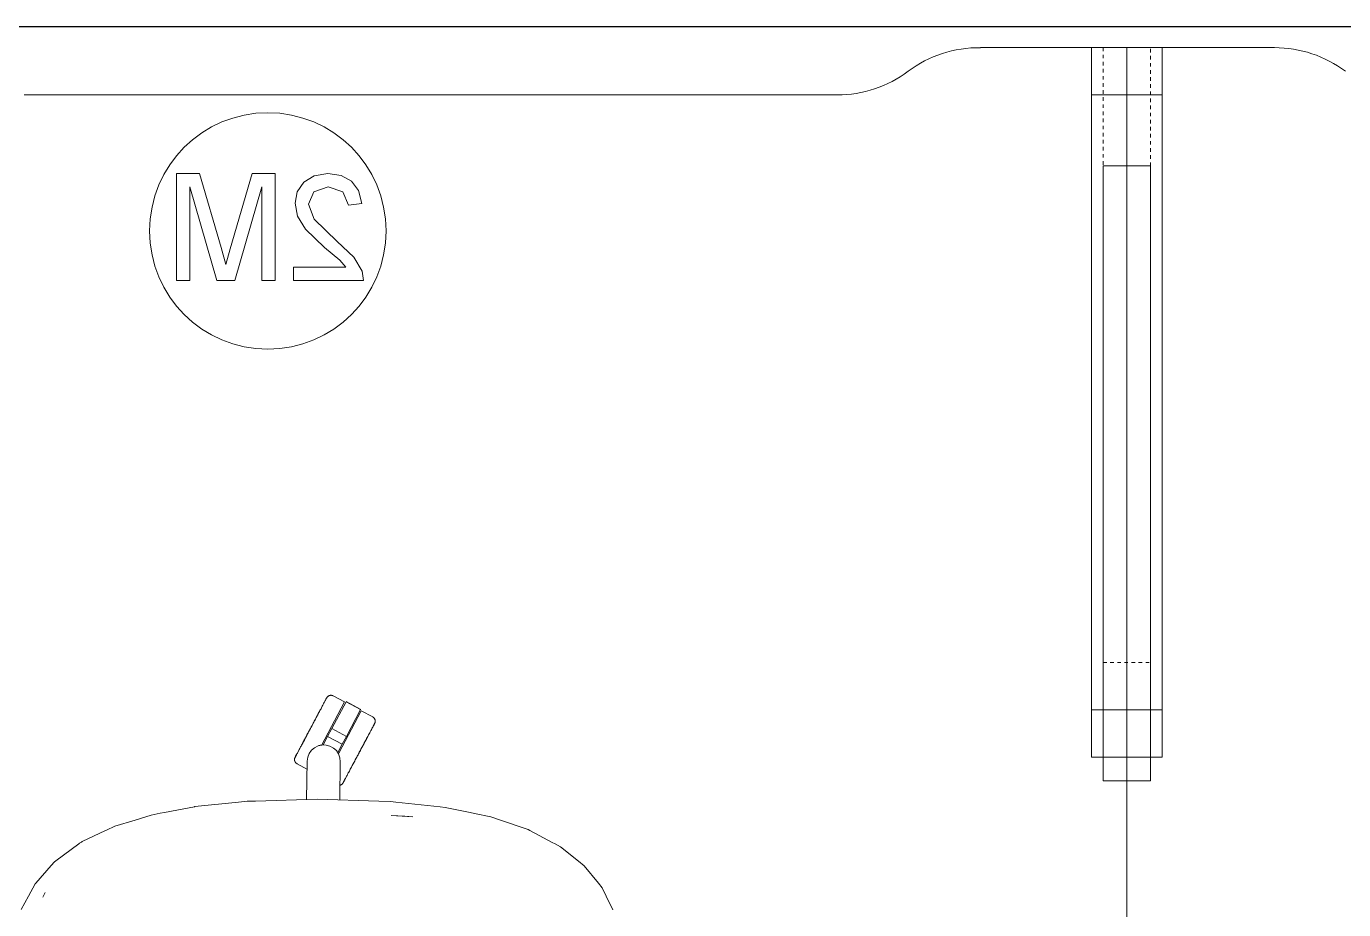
# Model space of a CAD drawing. Header units: millimetres. Extents: x 155927 to 317870, y -36033 to 97293.
# Drawn here: x 175231 to 176345, y 20259 to 21006 of the extents above; entities that cross this region are included whole.
import ezdxf

# ---------------------------------------------------------------- set-up
doc = ezdxf.new("R2010")
doc.units = ezdxf.units.MM
doc.header["$MEASUREMENT"] = 0
doc.linetypes.add('Dash', pattern=[6, 3, -3])
for name, color, linetype, lineweight in [('G-IMPT', 8, 'CONTINUOUS', 9), ('I-FURN', 8, 'CONTINUOUS', 9), ('I-FURN-HDLN', 8, 'Dash', 9), ('I-WALL', 7, 'CONTINUOUS', 9)]:
    doc.layers.add(name, color=color, linetype=linetype, lineweight=lineweight)

msp = doc.modelspace()

# ---------------------------------------------------------------- linework, layer by layer
at = {"layer": 'G-IMPT'}
for p, q in [((175347.6, 20340.8), (175373, 20345.7)), ((175373.4, 20345.8), (175373, 20345.7)), ((175373.4, 20345.8), (175410.4, 20349.6)), ((175410.4, 20349.6), (175417.5, 20350.3)), ((175424.8, 20350.5), (175417.5, 20350.3)), ((175476.9, 20352.1), (175424.8, 20350.5)), ((175529.1, 20350.4), (175476.9, 20352.1)), ((175529.1, 20350.4), (175539, 20350.1)), ((175543.4, 20349.6), (175539, 20350.1)), ((175543.4, 20349.6), (175580.9, 20345.5)), ((175585.3, 20345), (175580.9, 20345.5)), ((175606.2, 20340.7), (175585.3, 20345)), ((175305.5, 20329.1), (175322.7, 20334.4)), ((175322.7, 20334.4), (175336.3, 20338.6)), ((175336.3, 20338.6), (175343.9, 20340.1)), ((175347.6, 20340.8), (175343.9, 20340.1)), ((175539.6, 20338.2), (175550.9, 20337.6)), ((175539.6, 20338.2), (175557.9, 20337)), ((175557.9, 20337), (175550.9, 20337.6)), ((175606.2, 20340.7), (175609.9, 20339.9)), ((175609.9, 20339.9), (175623.7, 20337)), ((175631.2, 20334.5), (175623.7, 20337)), ((175631.2, 20334.5), (175655.3, 20326.4)), ((175278.1, 20316.2), (175297.8, 20325.5)), ((175297.8, 20325.5), (175298.7, 20325.9)), ((175305.5, 20329.1), (175298.7, 20325.9)), ((175656.9, 20325.5), (175655.3, 20326.4)), ((175676.4, 20315.2), (175656.9, 20325.5)), ((175275.1, 20314.4), (175255.6, 20299.8)), ((175275.1, 20314.4), (175275.8, 20314.9)), ((175275.8, 20314.9), (175277.4, 20315.8)), ((175278.1, 20316.2), (175277.4, 20315.8)), ((175676.4, 20315.2), (175677.8, 20314.5)), ((175682.9, 20311.8), (175677.8, 20314.5)), ((175682.9, 20311.8), (175698.1, 20299.6)), ((175255.6, 20299.8), (175254.6, 20299.1)), ((175251.7, 20295.9), (175238.7, 20281.1)), ((175251.7, 20295.9), (175254.6, 20299.1)), ((175702.7, 20295.8), (175698.1, 20299.6)), ((175714.9, 20280.9), (175702.7, 20295.8)), ((175232.6, 20270), (175238.1, 20280.4)), ((175238.7, 20281.1), (175238.1, 20280.4)), ((175714.9, 20280.9), (175717.9, 20277.2)), ((175226.5, 20258.7), (175232.6, 20270)), ((175246.7, 20273.1), (175244.8, 20269.2)), ((175245.6, 20270.8), (175244.8, 20269.2)), ((175246.7, 20273.1), (175245.6, 20270.8)), ((175717.9, 20277.2), (175721.4, 20270)), ((175727, 20258.6), (175721.4, 20270))]:
    msp.add_line(p, q, dxfattribs=at)
at = {"layer": 'I-FURN'}
for p, q in [((176162, 20987.6), (176038.1, 20987.6)), ((176038.1, 20987.6), (176162, 20987.6)), ((176132, 20387.6), (176132, 20987.6)), ((176132, 20987.6), (176132, 20947.6)), ((176132, 20987.6), (176192, 20987.6)), ((176132, 20987.6), (176192, 20987.6)), ((176287, 20987.6), (176162, 20987.6)), ((176162, 20987.6), (176162, 20187.6)), ((176162, 20187.6), (176162, 20987.6)), ((176162, 20987.6), (176287, 20987.6)), ((176162, 20187.6), (176162, 20987.6)), ((176162, 20987.6), (176162, 20187.6)), ((176192, 20947.6), (176192, 20987.6)), ((176192, 20987.6), (176192, 20387.6)), ((175917, 20947.6), (175228.8, 20947.6)), ((175228.8, 20947.6), (175917, 20947.6)), ((176132, 20947.6), (176132, 20427.6)), ((176132, 20947.6), (176192, 20947.6)), ((176132, 20947.6), (176192, 20947.6)), ((176192, 20427.6), (176192, 20947.6)), ((175377.3, 20881.2), (175357.9, 20881.2)), ((175357.9, 20881.2), (175357.9, 20790.7)), ((175395.5, 20818.5), (175377.3, 20881.2)), ((175421.8, 20881.2), (175403.3, 20817.4)), ((175441.2, 20881.2), (175421.8, 20881.2)), ((175441.2, 20790.7), (175441.2, 20881.2)), ((175474.4, 20879.3), (175465.6, 20873.9)), ((175485.8, 20881.2), (175474.4, 20879.3)), ((175497.2, 20879.5), (175485.8, 20881.2)), ((175506, 20874.6), (175497.2, 20879.5)), ((176142, 20887.6), (176142, 20387.6)), ((176182, 20887.6), (176142, 20887.6)), ((176182, 20387.6), (176182, 20887.6)), ((175369.2, 20790.7), (175369.2, 20869.9)), ((175369.2, 20869.9), (175391.9, 20790.7)), ((175407.2, 20790.7), (175429.9, 20869.9)), ((175429.9, 20869.9), (175429.9, 20790.7)), ((175465.6, 20873.9), (175460, 20865.8)), ((175474.1, 20865.6), (175486.1, 20869.9)), ((175486.1, 20869.9), (175498.6, 20865.7)), ((175511.9, 20866.7), (175506, 20874.6)), ((175460, 20865.8), (175458.2, 20856)), ((175469.5, 20855.3), (175474.1, 20865.6)), ((175498.6, 20865.7), (175503.4, 20854.3)), ((175514.7, 20855.7), (175511.9, 20866.7)), ((175458.2, 20856), (175460.2, 20845.2)), ((175474.3, 20842.5), (175469.5, 20855.3)), ((175503.4, 20854.3), (175514.7, 20855.7)), ((175460.2, 20845.2), (175466.9, 20834.2)), ((175493.9, 20823.6), (175474.3, 20842.5)), ((175466.9, 20834.2), (175483, 20818.7)), ((175508, 20810.5), (175493.9, 20823.6)), ((175399.5, 20804.1), (175395.5, 20818.5)), ((175403.3, 20817.4), (175399.5, 20804.1)), ((175483, 20818.7), (175496, 20807.8)), ((175456.8, 20802), (175456.8, 20790.7)), ((175501.1, 20802), (175456.8, 20802)), ((175496, 20807.8), (175501.1, 20802)), ((175514.9, 20798.5), (175508, 20810.5)), ((175357.9, 20790.7), (175369.2, 20790.7)), ((175391.9, 20790.7), (175407.2, 20790.7)), ((175429.9, 20790.7), (175441.2, 20790.7)), ((175456.8, 20790.7), (175516.1, 20790.7)), ((175516.1, 20790.7), (175514.9, 20798.5)), ((175480.5, 20397.5), (175500, 20434.3)), ((175482.4, 20433), (175482.7, 20433.6)), ((175482.9, 20433.9), (175482.6, 20433.4)), ((175482.7, 20433.6), (175483, 20434.1)), ((175483.1, 20434.4), (175482.9, 20433.9)), ((175483, 20434.1), (175483.3, 20434.7)), ((175483.4, 20434.9), (175483.1, 20434.4)), ((175483.3, 20434.7), (175483.5, 20435.1)), ((175483.6, 20435.4), (175483.4, 20434.9)), ((175483.5, 20435.1), (175483.7, 20435.5)), ((175483.9, 20435.8), (175483.6, 20435.4)), ((175483.7, 20435.5), (175483.9, 20435.9)), ((175483.9, 20435.9), (175484.1, 20436.3)), ((175484, 20436.1), (175483.9, 20435.8)), ((175484.2, 20436.5), (175484, 20436.1)), ((175484.1, 20436.3), (175484.3, 20436.6)), ((175484.4, 20436.8), (175484.2, 20436.5)), ((175484.3, 20436.6), (175484.5, 20436.9)), ((175484.5, 20437), (175484.4, 20436.8)), ((175484.6, 20437.2), (175484.5, 20437)), ((175484.5, 20436.9), (175484.6, 20437.1)), ((175484.7, 20437.4), (175484.6, 20437.2)), ((175484.6, 20437.1), (175484.7, 20437.3)), ((175484.8, 20437.6), (175484.7, 20437.4)), ((175484.7, 20437.3), (175484.8, 20437.5)), ((175484.8, 20437.6), (175484.9, 20437.7)), ((175484.9, 20437.7), (175484.8, 20437.6)), ((175484.8, 20437.5), (175484.8, 20437.6)), ((175484.9, 20437.7), (175485, 20437.9)), ((175484.9, 20437.7), (175484.9, 20437.7)), ((175484.9, 20437.7), (175484.9, 20437.7)), ((175484.9, 20437.7), (175484.9, 20437.7)), ((175484.9, 20437.7), (175484.9, 20437.7)), ((175485, 20437.9), (175485.1, 20438)), ((175485.1, 20438), (175485.2, 20438.2)), ((175485.2, 20438.2), (175485.3, 20438.3)), ((175485.3, 20438.3), (175485.4, 20438.4)), ((175485.4, 20438.4), (175485.5, 20438.5)), ((175485.5, 20438.5), (175485.6, 20438.7)), ((175485.6, 20438.7), (175485.7, 20438.8)), ((175485.7, 20438.8), (175485.8, 20438.9)), ((175485.8, 20438.9), (175485.9, 20439)), ((175485.9, 20439), (175486.1, 20439.1)), ((175486.1, 20439.1), (175486.2, 20439.2)), ((175486.2, 20439.2), (175486.3, 20439.3)), ((175486.3, 20439.3), (175486.5, 20439.3)), ((175486.5, 20439.3), (175486.6, 20439.4)), ((175486.6, 20439.4), (175486.7, 20439.5)), ((175486.7, 20439.5), (175486.9, 20439.6)), ((175486.9, 20439.6), (175487, 20439.6)), ((175487, 20439.6), (175487.2, 20439.7)), ((175487.2, 20439.7), (175487.3, 20439.7)), ((175487.3, 20439.7), (175487.5, 20439.8)), ((175487.5, 20439.8), (175487.7, 20439.8)), ((175487.7, 20439.8), (175487.8, 20439.8)), ((175487.8, 20439.8), (175488, 20439.9)), ((175488, 20439.9), (175488.1, 20439.9)), ((175488.1, 20439.9), (175488.3, 20439.9)), ((175488.3, 20439.9), (175488.5, 20439.9)), ((175488.5, 20439.9), (175488.6, 20439.9)), ((175488.6, 20439.9), (175488.8, 20439.9)), ((175488.8, 20439.9), (175488.9, 20439.9)), ((175488.9, 20439.9), (175489.1, 20439.8)), ((175489.1, 20439.8), (175489.3, 20439.8)), ((175489.2, 20411.7), (175501.3, 20434.4)), ((175489.3, 20439.8), (175489.4, 20439.8)), ((175489.4, 20439.8), (175489.6, 20439.7)), ((175489.6, 20439.7), (175489.7, 20439.7)), ((175489.7, 20439.7), (175489.9, 20439.6)), ((175489.9, 20439.6), (175490, 20439.6)), ((175490, 20439.6), (175490.2, 20439.5)), ((175490.2, 20439.5), (175490.3, 20439.4)), ((175490.3, 20439.4), (175490.4, 20439.4)), ((175500, 20434.3), (175490.4, 20439.4)), ((175501.3, 20434.4), (175513.6, 20427.9)), ((175513.7, 20428), (175501.4, 20434.6)), ((175476.9, 20422.6), (175476.4, 20421.7)), ((175476.6, 20422.1), (175477.1, 20423.1)), ((175477.4, 20423.6), (175476.9, 20422.6)), ((175477.1, 20423.1), (175477.6, 20424)), ((175477.8, 20424.5), (175477.4, 20423.6)), ((175478.3, 20425.3), (175477.8, 20424.5)), ((175478.8, 20426.2), (175478.3, 20425.3)), ((175479.2, 20427), (175478.8, 20426.2)), ((175479.6, 20427.8), (175479.2, 20427)), ((175480.1, 20428.6), (175479.6, 20427.8)), ((175480.5, 20429.4), (175480.1, 20428.6)), ((175480.9, 20430.1), (175480.5, 20429.4)), ((175481.2, 20430.8), (175480.9, 20430.1)), ((175481.6, 20431.5), (175481.2, 20430.8)), ((175481.9, 20432.2), (175481.6, 20431.5)), ((175482.3, 20432.8), (175481.9, 20432.2)), ((175482.6, 20433.4), (175482.3, 20432.8)), ((175495.1, 20390.9), (175514.2, 20426.8)), ((175513.6, 20427.9), (175501.6, 20405.2)), ((175523.9, 20421.6), (175514.2, 20426.8)), ((176132, 20427.6), (176132, 20387.6)), ((176132, 20427.6), (176142, 20427.6)), ((176132, 20427.6), (176192, 20427.6)), ((176182, 20427.6), (176192, 20427.6)), ((176192, 20387.6), (176192, 20427.6)), ((175470.3, 20410.3), (175470.9, 20411.3)), ((175471.1, 20411.9), (175470.6, 20410.9)), ((175470.9, 20411.3), (175471.4, 20412.3)), ((175471.7, 20412.9), (175471.1, 20411.9)), ((175471.4, 20412.3), (175471.9, 20413.3)), ((175472.2, 20413.9), (175471.7, 20412.9)), ((175471.9, 20413.3), (175472.5, 20414.3)), ((175472.8, 20414.9), (175472.2, 20413.9)), ((175472.5, 20414.3), (175473, 20415.3)), ((175473.3, 20415.9), (175472.8, 20414.9)), ((175473, 20415.3), (175473.5, 20416.3)), ((175473.8, 20416.9), (175473.3, 20415.9)), ((175473.5, 20416.3), (175474.1, 20417.3)), ((175474.3, 20417.9), (175473.8, 20416.9)), ((175474.1, 20417.3), (175474.6, 20418.3)), ((175474.9, 20418.8), (175474.3, 20417.9)), ((175474.6, 20418.3), (175475.1, 20419.3)), ((175475.4, 20419.8), (175474.9, 20418.8)), ((175475.1, 20419.3), (175475.6, 20420.3)), ((175475.9, 20420.8), (175475.4, 20419.8)), ((175475.6, 20420.3), (175476.1, 20421.2)), ((175476.4, 20421.7), (175475.9, 20420.8)), ((175476.1, 20421.2), (175476.6, 20422.1)), ((175485.7, 20405.1), (175489.2, 20411.7)), ((175489.2, 20411.7), (175501.6, 20405.2)), ((175522.7, 20410.8), (175523, 20411.4)), ((175523.2, 20411.8), (175522.9, 20411.2)), ((175523, 20411.4), (175523.3, 20412)), ((175523.5, 20412.3), (175523.2, 20411.8)), ((175523.3, 20412), (175523.6, 20412.6)), ((175523.8, 20412.8), (175523.5, 20412.3)), ((175523.6, 20412.6), (175523.9, 20413.1)), ((175524, 20413.3), (175523.8, 20412.8)), ((175523.9, 20421.6), (175524, 20421.5)), ((175523.9, 20413.1), (175524.1, 20413.5)), ((175524, 20421.5), (175524.1, 20421.4)), ((175524.2, 20413.8), (175524, 20413.3)), ((175524.1, 20421.4), (175524.3, 20421.3)), ((175524.1, 20413.5), (175524.4, 20414)), ((175524.5, 20414.2), (175524.2, 20413.8)), ((175524.3, 20421.3), (175524.4, 20421.3)), ((175524.4, 20421.3), (175524.5, 20421.2)), ((175524.4, 20414), (175524.6, 20414.3)), ((175524.5, 20421.2), (175524.6, 20421.1)), ((175524.7, 20414.5), (175524.5, 20414.2)), ((175524.6, 20421.1), (175524.8, 20420.9)), ((175524.6, 20414.3), (175524.7, 20414.7)), ((175524.7, 20414.7), (175524.9, 20415)), ((175524.8, 20414.9), (175524.7, 20414.5)), ((175524.8, 20420.9), (175524.9, 20420.8)), ((175525, 20415.2), (175524.8, 20414.9)), ((175524.9, 20420.8), (175525, 20420.7)), ((175524.9, 20415), (175525.1, 20415.3)), ((175525, 20420.7), (175525.1, 20420.6)), ((175525.1, 20415.4), (175525, 20415.2)), ((175525.1, 20420.6), (175525.2, 20420.5)), ((175525.3, 20415.7), (175525.1, 20415.4)), ((175525.1, 20415.3), (175525.2, 20415.5)), ((175525.2, 20420.5), (175525.3, 20420.3)), ((175525.2, 20415.5), (175525.3, 20415.7)), ((175525.3, 20420.3), (175525.4, 20420.2)), ((175525.3, 20415.7), (175525.4, 20415.9)), ((175525.4, 20415.8), (175525.3, 20415.7)), ((175525.4, 20420.2), (175525.5, 20420.1)), ((175525.5, 20416.1), (175525.4, 20416)), ((175525.4, 20416), (175525.4, 20415.8)), ((175525.4, 20415.9), (175525.5, 20416)), ((175525.5, 20420.1), (175525.5, 20419.9)), ((175525.5, 20419.9), (175525.6, 20419.8)), ((175525.6, 20416.3), (175525.5, 20416.2)), ((175525.5, 20416.2), (175525.5, 20416.2)), ((175525.5, 20416.2), (175525.5, 20416.1)), ((175525.5, 20416.1), (175525.5, 20416.2)), ((175525.5, 20416.1), (175525.5, 20416.1)), ((175525.5, 20416), (175525.5, 20416.1)), ((175525.5, 20416.1), (175525.5, 20416.1)), ((175525.6, 20419.8), (175525.7, 20419.6)), ((175525.7, 20416.5), (175525.6, 20416.3)), ((175525.7, 20419.6), (175525.7, 20419.5)), ((175525.7, 20419.5), (175525.8, 20419.3)), ((175525.8, 20416.8), (175525.7, 20416.6)), ((175525.7, 20416.6), (175525.7, 20416.5)), ((175525.8, 20419.3), (175525.8, 20419.2)), ((175525.8, 20419.2), (175525.9, 20419)), ((175525.9, 20417.1), (175525.8, 20416.9)), ((175525.8, 20416.9), (175525.8, 20416.8)), ((175525.9, 20419), (175525.9, 20418.9)), ((175525.9, 20418.9), (175525.9, 20418.7)), ((175525.9, 20418.7), (175526, 20418.5)), ((175526, 20417.6), (175525.9, 20417.4)), ((175525.9, 20417.4), (175525.9, 20417.3)), ((175525.9, 20417.3), (175525.9, 20417.1)), ((175526, 20418.5), (175526, 20418.4)), ((175526, 20418.4), (175526, 20418.2)), ((175526, 20418.2), (175526, 20418.1)), ((175526, 20418.1), (175526, 20417.9)), ((175526, 20417.9), (175526, 20417.7)), ((175526, 20417.7), (175526, 20417.6)), ((175465, 20400.4), (175464.6, 20399.5)), ((175464.8, 20399.9), (175465.2, 20400.8)), ((175465.5, 20401.2), (175465, 20400.4)), ((175465.2, 20400.8), (175465.7, 20401.7)), ((175466, 20402.1), (175465.5, 20401.2)), ((175465.7, 20401.7), (175466.2, 20402.6)), ((175466.5, 20403.1), (175466, 20402.1)), ((175466.2, 20402.6), (175466.7, 20403.5)), ((175467, 20404), (175466.5, 20403.1)), ((175466.7, 20403.5), (175467.2, 20404.4)), ((175467.5, 20405), (175467, 20404)), ((175467.2, 20404.4), (175467.7, 20405.4)), ((175468, 20405.9), (175467.5, 20405)), ((175467.7, 20405.4), (175468.2, 20406.4)), ((175468.5, 20406.9), (175468, 20405.9)), ((175468.2, 20406.4), (175468.7, 20407.4)), ((175469, 20407.9), (175468.5, 20406.9)), ((175468.7, 20407.4), (175469.3, 20408.3)), ((175469.6, 20408.9), (175469, 20407.9)), ((175469.3, 20408.3), (175469.8, 20409.3)), ((175470.1, 20409.9), (175469.6, 20408.9)), ((175469.8, 20409.3), (175470.3, 20410.3)), ((175470.6, 20410.9), (175470.1, 20409.9)), ((175481.9, 20398), (175485.7, 20405.1)), ((175485.7, 20405.1), (175498, 20398.5)), ((175501.6, 20405.2), (175498, 20398.5)), ((175517, 20400.1), (175516.5, 20399.2)), ((175516.7, 20399.6), (175517.2, 20400.6)), ((175517.5, 20401.1), (175517, 20400.1)), ((175517.2, 20400.6), (175517.7, 20401.5)), ((175518, 20402), (175517.5, 20401.1)), ((175517.7, 20401.5), (175518.2, 20402.4)), ((175518.5, 20402.9), (175518, 20402)), ((175518.2, 20402.4), (175518.7, 20403.3)), ((175518.9, 20403.7), (175518.5, 20402.9)), ((175518.7, 20403.3), (175519.1, 20404.1)), ((175519.4, 20404.6), (175518.9, 20403.7)), ((175519.1, 20404.1), (175519.6, 20405)), ((175519.8, 20405.4), (175519.4, 20404.6)), ((175519.6, 20405), (175520, 20405.8)), ((175520, 20405.8), (175520.4, 20406.6)), ((175520.4, 20406.6), (175520.9, 20407.4)), ((175520.9, 20407.4), (175521.3, 20408.1)), ((175521.3, 20408.1), (175521.6, 20408.9)), ((175521.6, 20408.9), (175522, 20409.6)), ((175522, 20409.6), (175522.4, 20410.2)), ((175522.4, 20410.2), (175522.7, 20410.8)), ((175458.9, 20388.9), (175458.8, 20388.6)), ((175459.1, 20389.3), (175458.9, 20388.9)), ((175458.9, 20388.7), (175459, 20389.1)), ((175459, 20389.1), (175459.2, 20389.5)), ((175459.3, 20389.7), (175459.1, 20389.3)), ((175459.2, 20389.5), (175459.4, 20389.9)), ((175459.6, 20390.1), (175459.3, 20389.7)), ((175459.4, 20389.9), (175459.7, 20390.3)), ((175459.8, 20390.6), (175459.6, 20390.1)), ((175459.7, 20390.3), (175459.9, 20390.8)), ((175460.1, 20391.1), (175459.8, 20390.6)), ((175459.9, 20390.8), (175460.2, 20391.3)), ((175460.4, 20391.6), (175460.1, 20391.1)), ((175460.2, 20391.3), (175460.5, 20391.9)), ((175460.7, 20392.2), (175460.4, 20391.6)), ((175460.5, 20391.9), (175460.8, 20392.4)), ((175461, 20392.8), (175460.7, 20392.2)), ((175461.3, 20393.4), (175461, 20392.8)), ((175461.7, 20394.1), (175461.3, 20393.4)), ((175462.1, 20394.8), (175461.7, 20394.1)), ((175462.4, 20395.5), (175462.1, 20394.8)), ((175462.8, 20396.2), (175462.4, 20395.5)), ((175463.2, 20397), (175462.8, 20396.2)), ((175463.7, 20397.8), (175463.2, 20397)), ((175464.1, 20398.6), (175463.7, 20397.8)), ((175463.9, 20398.2), (175464.3, 20399)), ((175464.6, 20399.5), (175464.1, 20398.6)), ((175464.3, 20399), (175464.8, 20399.9)), ((175468.9, 20387.6), (175470.2, 20390.7)), ((175470.2, 20390.7), (175472.1, 20393.4)), ((175472.1, 20393.4), (175474.7, 20395.6)), ((175474.7, 20395.6), (175477.7, 20397.1)), ((175477.7, 20397.1), (175481, 20397.9)), ((175481, 20397.9), (175484.4, 20397.8)), ((175484.4, 20397.8), (175487.6, 20397)), ((175487.6, 20397), (175490.6, 20395.3)), ((175490.6, 20395.3), (175493.1, 20393.1)), ((175493.1, 20393.1), (175495, 20390.3)), ((175498, 20398.5), (175494.2, 20391.4)), ((175495, 20390.3), (175496.1, 20387.1)), ((175511.2, 20389.3), (175510.7, 20388.3)), ((175510.9, 20388.7), (175511.5, 20389.7)), ((175511.8, 20390.3), (175511.2, 20389.3)), ((175511.5, 20389.7), (175512, 20390.7)), ((175512.3, 20391.3), (175511.8, 20390.3)), ((175512, 20390.7), (175512.5, 20391.7)), ((175512.8, 20392.3), (175512.3, 20391.3)), ((175512.5, 20391.7), (175513.1, 20392.8)), ((175513.4, 20393.3), (175512.8, 20392.3)), ((175513.1, 20392.8), (175513.6, 20393.8)), ((175513.9, 20394.3), (175513.4, 20393.3)), ((175513.6, 20393.8), (175514.1, 20394.8)), ((175514.4, 20395.3), (175513.9, 20394.3)), ((175514.1, 20394.8), (175514.7, 20395.7)), ((175515, 20396.3), (175514.4, 20395.3)), ((175514.7, 20395.7), (175515.2, 20396.7)), ((175515.5, 20397.3), (175515, 20396.3)), ((175515.2, 20396.7), (175515.7, 20397.7)), ((175516, 20398.2), (175515.5, 20397.3)), ((175515.7, 20397.7), (175516.2, 20398.7)), ((175516.5, 20399.2), (175516, 20398.2)), ((175516.2, 20398.7), (175516.7, 20399.6)), ((175457.7, 20386.1), (175457.8, 20386.2)), ((175457.7, 20385.9), (175457.7, 20386.1)), ((175457.7, 20385.7), (175457.7, 20385.9)), ((175457.7, 20385.6), (175457.7, 20385.7)), ((175457.7, 20385.4), (175457.7, 20385.6)), ((175457.7, 20385.2), (175457.7, 20385.4)), ((175457.7, 20385.1), (175457.7, 20385.2)), ((175457.8, 20384.9), (175457.7, 20385.1)), ((175457.8, 20386.5), (175457.9, 20386.7)), ((175457.8, 20386.4), (175457.8, 20386.5)), ((175457.8, 20386.2), (175457.8, 20386.4)), ((175457.8, 20384.8), (175457.8, 20384.9)), ((175457.8, 20384.6), (175457.8, 20384.8)), ((175457.9, 20384.5), (175457.8, 20384.6)), ((175457.9, 20386.8), (175458, 20387)), ((175457.9, 20386.7), (175457.9, 20386.8)), ((175457.9, 20384.3), (175457.9, 20384.5)), ((175458, 20384.2), (175457.9, 20384.3)), ((175458, 20387.1), (175458.1, 20387.3)), ((175458, 20387), (175458, 20387.1)), ((175458, 20384), (175458, 20384.2)), ((175458.1, 20383.9), (175458, 20384)), ((175458.1, 20387.3), (175458.2, 20387.4)), ((175458.2, 20383.7), (175458.1, 20383.9)), ((175458.2, 20387.6), (175458.3, 20387.7)), ((175458.3, 20387.7), (175458.2, 20387.6)), ((175458.2, 20387.5), (175458.2, 20387.6)), ((175458.2, 20387.6), (175458.2, 20387.5)), ((175458.2, 20387.4), (175458.2, 20387.5)), ((175458.2, 20387.5), (175458.2, 20387.5)), ((175458.2, 20387.5), (175458.2, 20387.5)), ((175458.2, 20387.5), (175458.2, 20387.5)), ((175458.2, 20383.6), (175458.2, 20383.7)), ((175458.3, 20383.4), (175458.2, 20383.6)), ((175458.3, 20387.8), (175458.4, 20388)), ((175458.4, 20387.9), (175458.3, 20387.7)), ((175458.3, 20387.7), (175458.3, 20387.8)), ((175458.4, 20383.3), (175458.3, 20383.4)), ((175458.4, 20388), (175458.6, 20388.2)), ((175458.5, 20388.1), (175458.4, 20387.9)), ((175458.5, 20383.2), (175458.4, 20383.3)), ((175458.6, 20388.3), (175458.5, 20388.1)), ((175458.6, 20383), (175458.5, 20383.2)), ((175458.8, 20388.6), (175458.6, 20388.3)), ((175458.6, 20388.2), (175458.7, 20388.5)), ((175458.7, 20382.9), (175458.6, 20383)), ((175458.7, 20388.5), (175458.9, 20388.7)), ((175458.8, 20382.8), (175458.7, 20382.9)), ((175458.9, 20382.7), (175458.8, 20382.8)), ((175459, 20382.6), (175458.9, 20382.7)), ((175459.2, 20382.5), (175459, 20382.6)), ((175459.3, 20382.4), (175459.2, 20382.5)), ((175459.4, 20382.3), (175459.3, 20382.4)), ((175459.6, 20382.2), (175459.4, 20382.3)), ((175459.7, 20382.1), (175459.6, 20382.2)), ((175459.8, 20382), (175459.7, 20382.1)), ((175459.8, 20382), (175468.7, 20377.3)), ((175467.9, 20351.9), (175468.5, 20384.2)), ((175468.5, 20384.2), (175468.9, 20387.6)), ((175496.4, 20383.7), (175495.9, 20351.5)), ((175496.1, 20387.1), (175496.4, 20383.7)), ((175504.9, 20377.4), (175505.4, 20378.3)), ((175505.4, 20378.3), (175505.9, 20379.2)), ((175505.9, 20379.2), (175506.3, 20380.1)), ((175506.6, 20380.6), (175506.1, 20379.6)), ((175506.3, 20380.1), (175506.8, 20381)), ((175507.1, 20381.5), (175506.6, 20380.6)), ((175506.8, 20381), (175507.3, 20381.9)), ((175507.6, 20382.4), (175507.1, 20381.5)), ((175507.3, 20381.9), (175507.8, 20382.8)), ((175508.1, 20383.4), (175507.6, 20382.4)), ((175507.8, 20382.8), (175508.3, 20383.8)), ((175508.6, 20384.3), (175508.1, 20383.4)), ((175508.3, 20383.8), (175508.8, 20384.8)), ((175509.1, 20385.3), (175508.6, 20384.3)), ((175508.8, 20384.8), (175509.4, 20385.8)), ((175509.6, 20386.3), (175509.1, 20385.3)), ((175509.4, 20385.8), (175509.9, 20386.7)), ((175510.2, 20387.3), (175509.6, 20386.3)), ((175509.9, 20386.7), (175510.4, 20387.7)), ((175510.7, 20388.3), (175510.2, 20387.3)), ((175510.4, 20387.7), (175510.9, 20388.7)), ((176132, 20387.6), (176142, 20387.6)), ((176192, 20387.6), (176132, 20387.6)), ((176142, 20387.6), (176142, 20367.6)), ((176182, 20387.6), (176192, 20387.6)), ((176182, 20367.6), (176182, 20387.6)), ((175499.1, 20366.5), (175499, 20366.3)), ((175499.2, 20366.7), (175499.1, 20366.5)), ((175499.1, 20366.4), (175499.2, 20366.6)), ((175499.4, 20367), (175499.2, 20366.7)), ((175499.2, 20366.6), (175499.3, 20366.9)), ((175499.3, 20366.9), (175499.5, 20367.2)), ((175499.6, 20367.3), (175499.4, 20367)), ((175499.5, 20367.2), (175499.6, 20367.5)), ((175499.6, 20367.5), (175499.8, 20367.9)), ((175499.8, 20367.7), (175499.6, 20367.3)), ((175499.8, 20367.9), (175500.1, 20368.3)), ((175500, 20368.1), (175499.8, 20367.7)), ((175500.2, 20368.5), (175500, 20368.1)), ((175500.1, 20368.3), (175500.3, 20368.7)), ((175500.4, 20369), (175500.2, 20368.5)), ((175500.3, 20368.7), (175500.6, 20369.2)), ((175500.7, 20369.5), (175500.4, 20369)), ((175500.6, 20369.2), (175500.8, 20369.7)), ((175501, 20370), (175500.7, 20369.5)), ((175500.8, 20369.7), (175501.1, 20370.3)), ((175501.3, 20370.6), (175501, 20370)), ((175501.1, 20370.3), (175501.4, 20370.9)), ((175501.4, 20370.9), (175501.8, 20371.5)), ((175501.8, 20371.5), (175502.1, 20372.1)), ((175502.1, 20372.1), (175502.5, 20372.8)), ((175502.5, 20372.8), (175502.8, 20373.5)), ((175502.8, 20373.5), (175503.2, 20374.2)), ((175503.2, 20374.2), (175503.6, 20375)), ((175503.6, 20375), (175504.1, 20375.8)), ((175504.1, 20375.8), (175504.5, 20376.6)), ((175504.5, 20376.6), (175504.9, 20377.4)), ((176142, 20367.6), (176182, 20367.6)), ((175496.2, 20363.9), (175496, 20363.8)), ((175496.4, 20363.9), (175496.2, 20363.9)), ((175496.5, 20363.9), (175496.4, 20363.9)), ((175496.7, 20364), (175496.5, 20363.9)), ((175496.8, 20364.1), (175496.7, 20364)), ((175497, 20364.1), (175496.8, 20364.1)), ((175497.1, 20364.2), (175497, 20364.1)), ((175497.2, 20364.3), (175497.1, 20364.2)), ((175497.4, 20364.4), (175497.2, 20364.3)), ((175497.5, 20364.4), (175497.4, 20364.4)), ((175497.6, 20364.5), (175497.5, 20364.4)), ((175497.8, 20364.6), (175497.6, 20364.5)), ((175497.9, 20364.7), (175497.8, 20364.6)), ((175498, 20364.9), (175497.9, 20364.7)), ((175498.1, 20365), (175498, 20364.9)), ((175498.2, 20365.1), (175498.1, 20365)), ((175498.3, 20365.2), (175498.2, 20365.1)), ((175498.4, 20365.3), (175498.3, 20365.2)), ((175498.5, 20365.5), (175498.4, 20365.3)), ((175498.6, 20365.6), (175498.5, 20365.5)), ((175498.7, 20365.7), (175498.6, 20365.6)), ((175498.8, 20365.9), (175498.7, 20365.7)), ((175498.8, 20366), (175498.9, 20366.1)), ((175498.9, 20366), (175498.8, 20365.9)), ((175498.8, 20365.9), (175498.8, 20366)), ((175498.8, 20365.9), (175498.8, 20365.9)), ((175498.8, 20365.9), (175498.8, 20365.9)), ((175498.8, 20365.9), (175498.8, 20365.9)), ((175499, 20366.3), (175498.9, 20366.1)), ((175498.9, 20366.1), (175499, 20366.2)), ((175498.9, 20366.1), (175498.9, 20366)), ((175499, 20366.2), (175499.1, 20366.4))]:
    msp.add_line(p, q, dxfattribs=at)
for centre, radius, start, end in [((176037, 20887.6), 100, 89.3744, 126.8699), ((176037, 20887.6), 100, 89.3744, 126.8699), ((176287, 20887.6), 100, 53.1301, 90), ((176287, 20887.6), 100, 53.1301, 90), ((175917, 21047.6), 100, 270, 306.8699), ((175917, 21047.6), 100, 270, 306.8699), ((175435.1, 20832.6), 100, 0, 180), ((175435.1, 20832.6), 100, 180, 0), ((175482.5, 20384.2), 13.8, 102.3473, 107.336)]:
    msp.add_arc(centre, radius, start, end, dxfattribs=at)
msp.add_open_spline([(175478.8, 20397.5), (175479.2, 20397.6), (175479.7, 20397.7), (175480.1, 20397.7)], degree=3, dxfattribs=at)
at = {"layer": 'I-FURN-HDLN'}
for p, q in [((176182, 20987.6), (176142, 20987.6)), ((176142, 20987.6), (176142, 20467.6)), ((176182, 20467.6), (176182, 20987.6)), ((176142, 20467.6), (176182, 20467.6))]:
    msp.add_line(p, q, dxfattribs=at)
at = {"layer": 'I-WALL', "lineweight": 30}
msp.add_line((172635.8, 21005.6), (178998.8, 21005.6), dxfattribs=at)

doc.saveas('drawing.dxf')
